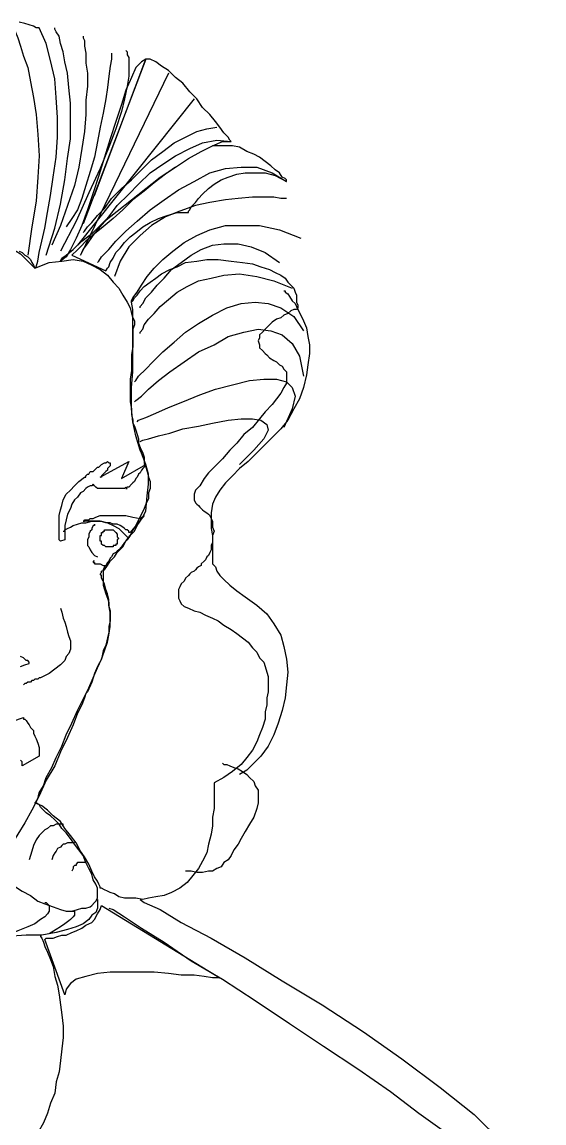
# Model space of a CAD drawing. Extents: x 137.56 to 138.39, y 55.88 to 57.64.
# Drawn here: x 138.0968 to 138.2364, y 57.335 to 57.6295 of the extents above; entities that cross this region are included whole.
import ezdxf

# ---------------------------------------------------------------- set-up
doc = ezdxf.new("R2010")
doc.units = 0
doc.layers.get('0').update_dxf_attribs({"linetype": 'CONTINUOUS'})

msp = doc.modelspace()

# ---------------------------------------------------------------- linework, layer by layer
at = {"linetype": 'CONTINUOUS'}
for points in [[(138.09372, 57.62951), (138.09372, 57.62912), (138.09409, 57.62837), (138.09485, 57.62722), (138.09562, 57.62532), (138.09638, 57.62304), (138.09713, 57.62038), (138.09828, 57.61734), (138.09903, 57.61353), (138.09979, 57.60934), (138.10056, 57.60477), (138.10095, 57.59946), (138.10132, 57.59374), (138.10095, 57.58803), (138.10056, 57.58156), (138.09942, 57.57472), (138.09828, 57.56711)], [(138.10018, 57.56368), (138.10056, 57.56406), (138.10095, 57.56558), (138.10132, 57.56786), (138.10209, 57.57091), (138.10285, 57.57433), (138.1036, 57.57852), (138.10436, 57.58309), (138.10513, 57.58803), (138.10589, 57.59336), (138.10626, 57.59869), (138.10626, 57.60401), (138.10589, 57.60934), (138.1055, 57.6143), (138.10436, 57.61924), (138.10322, 57.6238), (138.10132, 57.62798), (138.10095, 57.62798), (138.10056, 57.62798), (138.09979, 57.62837), (138.09866, 57.62875), (138.09752, 57.62912), (138.09599, 57.62951)], [(138.10322, 57.56711), (138.1055, 57.57433), (138.10703, 57.5808), (138.10817, 57.58727), (138.10893, 57.59299), (138.10969, 57.5983), (138.10969, 57.60326), (138.10969, 57.60783), (138.10932, 57.612), (138.10893, 57.61581), (138.10817, 57.61885), (138.10779, 57.62151), (138.10703, 57.6238), (138.10665, 57.62571), (138.10589, 57.62684), (138.1055, 57.62761), (138.1055, 57.62798)], [(138.11312, 57.62571), (138.11312, 57.62532), (138.1135, 57.62457), (138.1135, 57.62304), (138.11387, 57.62114), (138.11387, 57.61847), (138.11426, 57.61581), (138.11426, 57.61238), (138.11387, 57.60858), (138.11387, 57.60477), (138.1135, 57.6002), (138.11273, 57.59564), (138.11197, 57.5907), (138.11083, 57.58575), (138.10893, 57.58042), (138.10703, 57.57509), (138.10475, 57.56978)], [(138.12453, 57.6219), (138.12491, 57.62151), (138.12491, 57.62075), (138.1253, 57.62), (138.1253, 57.61885), (138.1253, 57.61695), (138.1253, 57.61504), (138.12491, 57.61238), (138.12416, 57.60896), (138.12339, 57.60554), (138.12187, 57.60097), (138.11997, 57.59603), (138.11769, 57.59032), (138.11463, 57.58385), (138.11122, 57.57625), (138.10703, 57.56825)], [(138.12073, 57.62114), (138.12073, 57.62075), (138.12073, 57.61961), (138.12034, 57.61771), (138.11997, 57.61504), (138.11959, 57.612), (138.1192, 57.60896), (138.11844, 57.60516), (138.11769, 57.60136), (138.11693, 57.59754), (138.11616, 57.59336), (138.11502, 57.58956), (138.11387, 57.58575), (138.11273, 57.58233), (138.11159, 57.57929), (138.11007, 57.57699), (138.10856, 57.57472)], [(138.15268, 57.59754), (138.15231, 57.59793), (138.15192, 57.59869), (138.15078, 57.59983), (138.14965, 57.60136), (138.14851, 57.60287), (138.14698, 57.60477), (138.14508, 57.60667), (138.14355, 57.60896), (138.14165, 57.61087), (138.13975, 57.61314), (138.13785, 57.61467), (138.13594, 57.61657), (138.13404, 57.61771), (138.13253, 57.61885), (138.131, 57.61961), (138.12986, 57.61961), (138.12871, 57.61885), (138.1272, 57.61734), (138.12606, 57.61467), (138.12453, 57.61124), (138.12339, 57.60744), (138.12187, 57.60287), (138.12034, 57.5983), (138.11883, 57.59336), (138.1173, 57.58842), (138.11577, 57.58385), (138.11426, 57.57929), (138.11273, 57.57509), (138.11122, 57.57168), (138.10969, 57.56862), (138.10856, 57.56672), (138.10703, 57.56558), (138.1074, 57.56635), (138.10856, 57.56711), (138.11046, 57.56862), (138.11273, 57.57091), (138.11577, 57.57319), (138.11883, 57.57625), (138.12224, 57.5789), (138.12606, 57.58195), (138.12986, 57.58499), (138.13367, 57.58803), (138.13785, 57.5907), (138.14127, 57.59299), (138.1447, 57.59489), (138.14774, 57.5964), (138.15041, 57.59754), (138.15268, 57.59754)], [(138.11616, 57.58309), (138.12986, 57.61961), (138.11312, 57.57548)], [(138.13594, 57.61581), (138.11236, 57.56711)], [(138.1428, 57.60896), (138.11159, 57.56978)], [(138.11312, 57.57319), (138.1135, 57.57358), (138.11426, 57.57472), (138.1154, 57.57586), (138.11693, 57.57776), (138.11883, 57.57966), (138.12073, 57.58233), (138.12339, 57.58499), (138.12606, 57.58727), (138.12871, 57.58993), (138.13138, 57.5926), (138.13443, 57.59489), (138.13747, 57.59716), (138.14051, 57.59869), (138.14355, 57.6002), (138.14622, 57.60097), (138.14888, 57.60136)], [(138.11236, 57.56711), (138.11273, 57.56786), (138.11312, 57.56862), (138.11426, 57.57015), (138.11577, 57.57243), (138.11769, 57.57472), (138.11997, 57.57738), (138.12224, 57.58042), (138.1253, 57.58346), (138.12796, 57.58613), (138.131, 57.58917), (138.13443, 57.59146), (138.13785, 57.59374), (138.14165, 57.59564), (138.14508, 57.59716), (138.14888, 57.59793), (138.15268, 57.59754)], [(138.13785, 57.5907), (138.13518, 57.58879), (138.13214, 57.58652), (138.12947, 57.58423), (138.12643, 57.58195), (138.12377, 57.57929), (138.1211, 57.57699), (138.11844, 57.57472), (138.11616, 57.57282), (138.11387, 57.57091), (138.11236, 57.56939), (138.11122, 57.56825), (138.11046, 57.56749), (138.11007, 57.56711), (138.1192, 57.56292), (138.1192, 57.56292), (138.11959, 57.56368), (138.11997, 57.56406), (138.12034, 57.56521), (138.1211, 57.56635), (138.12187, 57.56786), (138.12301, 57.56901), (138.12416, 57.57053), (138.12567, 57.57205), (138.1272, 57.57319), (138.1291, 57.57472), (138.131, 57.57586), (138.13328, 57.57699), (138.13557, 57.57776), (138.13823, 57.57852), (138.14127, 57.57852), (138.14127, 57.5789), (138.14165, 57.57929), (138.14204, 57.58005), (138.14318, 57.58119), (138.14394, 57.58233), (138.14508, 57.58346), (138.14661, 57.58499), (138.14812, 57.58613), (138.15002, 57.58727), (138.15192, 57.58803), (138.15421, 57.58879), (138.15649, 57.58917), (138.15878, 57.58917), (138.16182, 57.58917), (138.16448, 57.58842), (138.16752, 57.58689), (138.16752, 57.58727), (138.16715, 57.58766), (138.16639, 57.58803), (138.16562, 57.58917), (138.16448, 57.58993), (138.16335, 57.59107), (138.16182, 57.59222), (138.16029, 57.59336), (138.15878, 57.59412), (138.15688, 57.59489), (138.15498, 57.59603), (138.15307, 57.5964), (138.15078, 57.5964), (138.14888, 57.5964), (138.14774, 57.5964), (138.14774, 57.5964)], [(138.11693, 57.56521), (138.1173, 57.56558), (138.11806, 57.56672), (138.11997, 57.56862), (138.12187, 57.57091), (138.12453, 57.57358), (138.12757, 57.57625), (138.131, 57.57929), (138.13481, 57.58195), (138.13861, 57.58462), (138.1428, 57.58689), (138.14698, 57.58917), (138.15117, 57.59032), (138.15535, 57.5907), (138.15954, 57.5907), (138.16372, 57.58917), (138.16752, 57.58689)], [(138.16752, 57.58233), (138.16715, 57.58233), (138.16601, 57.58233), (138.16411, 57.5827), (138.16145, 57.5827), (138.15839, 57.5827), (138.15459, 57.58233), (138.15117, 57.58195), (138.14698, 57.58119), (138.14318, 57.58042), (138.139, 57.5789), (138.13518, 57.57738), (138.13138, 57.57509), (138.12834, 57.57243), (138.1253, 57.56939), (138.12301, 57.56558), (138.12149, 57.56141)], [(138.12606, 57.55455), (138.12606, 57.55494), (138.12643, 57.55569), (138.12757, 57.55721), (138.12871, 57.55911), (138.13024, 57.56141), (138.13214, 57.56368), (138.13443, 57.56596), (138.13708, 57.56825), (138.14014, 57.57053), (138.14355, 57.57243), (138.14698, 57.57395), (138.15117, 57.57509), (138.15574, 57.57509), (138.16029, 57.57509), (138.16562, 57.57395), (138.17133, 57.57168)], [(138.08229, 57.56445), (138.08344, 57.56672), (138.08496, 57.56825), (138.08648, 57.56939), (138.08801, 57.56978), (138.08952, 57.57015), (138.09105, 57.57015), (138.09256, 57.56978), (138.09372, 57.56901), (138.09523, 57.56825), (138.09638, 57.56749), (138.09752, 57.56635), (138.09828, 57.56558), (138.09903, 57.56482), (138.09979, 57.56406), (138.10018, 57.56368), (138.10018, 57.56368)], [(138.09599, 57.56825), (138.09676, 57.56786), (138.09752, 57.56711), (138.09828, 57.56672), (138.09903, 57.56596), (138.09942, 57.56521), (138.09979, 57.56445), (138.10018, 57.56368)], [(138.12834, 57.55302), (138.12834, 57.55341), (138.1291, 57.55417), (138.12986, 57.55569), (138.13138, 57.55721), (138.1329, 57.55911), (138.13481, 57.56102), (138.13671, 57.56331), (138.13937, 57.56521), (138.14204, 57.56711), (138.1447, 57.56862), (138.14774, 57.56978), (138.15078, 57.57015), (138.15459, 57.57015), (138.15802, 57.56939), (138.16182, 57.56786), (138.16562, 57.56521)], [(138.10018, 57.56368), (138.10399, 57.56521), (138.1074, 57.56558), (138.11046, 57.56596), (138.11312, 57.56558), (138.1154, 57.56445), (138.11769, 57.56331), (138.11959, 57.56178), (138.1211, 57.55988), (138.12263, 57.55835), (138.12377, 57.55645), (138.12491, 57.55455), (138.12567, 57.55302), (138.12606, 57.55151), (138.12643, 57.55037), (138.12681, 57.54961), (138.12681, 57.54922)], [(138.12606, 57.55455), (138.12606, 57.55455), (138.12643, 57.55494), (138.12681, 57.55569), (138.12757, 57.55645), (138.12834, 57.55759), (138.12947, 57.55874), (138.131, 57.55988), (138.13253, 57.56102), (138.13404, 57.56215), (138.13633, 57.56331), (138.13823, 57.56406), (138.14051, 57.56521), (138.14355, 57.56558), (138.14622, 57.56596), (138.14927, 57.56596), (138.15268, 57.56558), (138.15574, 57.56521), (138.15839, 57.56482), (138.16068, 57.56406), (138.16296, 57.56331), (138.16448, 57.56254), (138.16601, 57.56178), (138.16715, 57.56102), (138.16791, 57.55988), (138.16866, 57.55911), (138.16943, 57.55835), (138.16982, 57.55721), (138.17019, 57.55645), (138.17019, 57.55531), (138.17019, 57.55455), (138.17058, 57.55378), (138.17058, 57.55302), (138.17058, 57.55302), (138.17019, 57.55265), (138.16943, 57.55265), (138.16866, 57.55227), (138.16791, 57.55151), (138.16676, 57.55112), (138.16601, 57.55037), (138.16486, 57.54998), (138.16372, 57.54922), (138.16296, 57.54847), (138.16182, 57.54731), (138.16106, 57.54657), (138.16029, 57.5458), (138.16029, 57.54504), (138.15992, 57.54427), (138.16029, 57.54314), (138.16029, 57.54237), (138.16106, 57.54161), (138.16182, 57.54085), (138.16221, 57.54047), (138.16296, 57.53971), (138.16411, 57.53894), (138.16486, 57.53857), (138.16562, 57.53781), (138.16639, 57.53743), (138.16676, 57.53667), (138.16752, 57.5359), (138.16752, 57.53477), (138.16752, 57.534), (138.16752, 57.53286), (138.16676, 57.53173), (138.16601, 57.5302), (138.16486, 57.52867), (138.16372, 57.52716), (138.16182, 57.52526), (138.16029, 57.52336), (138.15839, 57.52106), (138.15611, 57.51916), (138.15421, 57.51689), (138.15231, 57.51497), (138.15041, 57.51269), (138.14851, 57.51079), (138.14661, 57.50889), (138.14545, 57.50736), (138.14431, 57.50546), (138.14318, 57.50432), (138.1428, 57.50318), (138.1428, 57.50205), (138.1428, 57.50166), (138.14318, 57.50089), (138.14355, 57.50052), (138.14394, 57.50014), (138.14431, 57.49976), (138.1447, 57.49938), (138.14508, 57.49899), (138.14545, 57.49862), (138.14622, 57.49823), (138.14661, 57.49785), (138.14698, 57.49748), (138.14737, 57.49672), (138.14774, 57.49595), (138.14774, 57.49519), (138.14774, 57.49442), (138.14812, 57.49329), (138.14774, 57.49215), (138.14774, 57.49101), (138.14774, 57.49025), (138.14737, 57.48948), (138.14737, 57.48835), (138.14698, 57.48758), (138.14661, 57.48682), (138.14622, 57.48644), (138.14584, 57.48568), (138.14545, 57.48531), (138.1447, 57.48454), (138.1447, 57.48415), (138.14394, 57.48378), (138.14355, 57.48339), (138.14318, 57.48301), (138.1428, 57.48264), (138.14204, 57.48225), (138.14165, 57.48188), (138.14127, 57.48149), (138.14051, 57.48074), (138.14014, 57.47997), (138.13937, 57.47921), (138.139, 57.47845), (138.13861, 57.47768), (138.13861, 57.47692), (138.13861, 57.47617), (138.13861, 57.47541), (138.139, 57.47464), (138.13937, 57.47388), (138.14014, 57.47312), (138.14127, 57.47274), (138.1428, 57.47198), (138.14431, 57.4716), (138.14584, 57.47084), (138.14774, 57.47008), (138.14927, 57.46931), (138.15078, 57.46817), (138.15268, 57.46704), (138.15421, 57.4659), (138.15574, 57.46475), (138.15725, 57.46361), (138.15839, 57.46209), (138.15954, 57.46094), (138.16029, 57.45943), (138.16145, 57.45828), (138.16182, 57.45714), (138.16221, 57.45563), (138.16258, 57.45447), (138.16258, 57.45333), (138.16258, 57.4522), (138.16258, 57.45029), (138.16221, 57.44877), (138.16221, 57.44687), (138.16182, 57.44496), (138.16182, 57.44306), (138.16106, 57.44079), (138.16029, 57.43887), (138.15954, 57.43697), (138.15839, 57.43469), (138.15688, 57.43279), (138.15535, 57.43089), (138.15307, 57.42899), (138.15078, 57.42746), (138.14812, 57.42595), (138.14812, 57.42556), (138.14812, 57.42518), (138.14812, 57.42404), (138.14812, 57.42252), (138.14812, 57.42062), (138.14812, 57.41909), (138.14774, 57.41681), (138.14774, 57.41452), (138.14737, 57.41224), (138.14661, 57.40958), (138.14622, 57.40729), (138.14508, 57.40501), (138.14394, 57.40311), (138.14241, 57.40121), (138.1409, 57.39931), (138.139, 57.39778), (138.13671, 57.39664), (138.13481, 57.39588), (138.13253, 57.3955), (138.13061, 57.39511), (138.1291, 57.39474), (138.1272, 57.39511), (138.12567, 57.39511), (138.12416, 57.39511), (138.12263, 57.3955), (138.12149, 57.39627), (138.12034, 57.39664), (138.11959, 57.39702), (138.11883, 57.3974), (138.11806, 57.39778), (138.11769, 57.39778), (138.11769, 57.39817), (138.1173, 57.39892), (138.11693, 57.39968), (138.11616, 57.40082), (138.1154, 57.40235), (138.11463, 57.40425), (138.1135, 57.40615), (138.11236, 57.40768), (138.11122, 57.40995), (138.10969, 57.41186), (138.10817, 57.41376), (138.10703, 57.41566), (138.10513, 57.41719), (138.1036, 57.41871), (138.10209, 57.41985), (138.10018, 57.42062), (138.10056, 57.42099), (138.10095, 57.42175), (138.10132, 57.42328), (138.10246, 57.42518), (138.10322, 57.42746), (138.10475, 57.43012), (138.10589, 57.43279), (138.1074, 57.43583), (138.10856, 57.43887), (138.11007, 57.44192), (138.11159, 57.44534), (138.11312, 57.44839), (138.11463, 57.45143), (138.11577, 57.4541), (138.11693, 57.45676), (138.11806, 57.45904), (138.11883, 57.46133), (138.11959, 57.46361), (138.11997, 57.46551), (138.12034, 57.4678), (138.12034, 57.4697), (138.12034, 57.4716), (138.11997, 57.47351), (138.11997, 57.47502), (138.11959, 57.47655), (138.1192, 57.47768), (138.11883, 57.47921), (138.11844, 57.47997), (138.11806, 57.48074), (138.11806, 57.48149), (138.11769, 57.48188), (138.11769, 57.48188), (138.11806, 57.48225), (138.11806, 57.48264), (138.11883, 57.48301), (138.11959, 57.48415), (138.12034, 57.48531), (138.12149, 57.48644), (138.12224, 57.48758), (138.12377, 57.48911), (138.12453, 57.49062), (138.12567, 57.49215), (138.12681, 57.49329), (138.12757, 57.49481), (138.12834, 57.49595), (138.1291, 57.49709), (138.12947, 57.49785), (138.12986, 57.49862), (138.13024, 57.5028), (138.13061, 57.50585), (138.13061, 57.50852), (138.12986, 57.51117), (138.12871, 57.51422), (138.12834, 57.51497), (138.1272, 57.51879), (138.12643, 57.52259), (138.12606, 57.52601), (138.12606, 57.52867), (138.12606, 57.5302), (138.12606, 57.5302), (138.12606, 57.53173), (138.12643, 57.5359), (138.12643, 57.54124), (138.12643, 57.54731), (138.12643, 57.55265), (138.12606, 57.55455)], [(138.12834, 57.54618), (138.12834, 57.54657), (138.1291, 57.54731), (138.12947, 57.54847), (138.13061, 57.54998), (138.13214, 57.55151), (138.13367, 57.55341), (138.13594, 57.55531), (138.13823, 57.55721), (138.1409, 57.55874), (138.14394, 57.56025), (138.14737, 57.56102), (138.15078, 57.56178), (138.15498, 57.56215), (138.15954, 57.56141), (138.16411, 57.56025), (138.16905, 57.55835)], [(138.16676, 57.55759), (138.16715, 57.55759), (138.16715, 57.55721), (138.16791, 57.55684), (138.16829, 57.55607), (138.16905, 57.55494), (138.16982, 57.55417), (138.17058, 57.55265), (138.17133, 57.55112), (138.17209, 57.54961), (138.17286, 57.5477), (138.17323, 57.54541), (138.17362, 57.54314), (138.17362, 57.54085), (138.17323, 57.53781), (138.17286, 57.53514), (138.17209, 57.53173)], [(138.12681, 57.53324), (138.1272, 57.53363), (138.12796, 57.53477), (138.12986, 57.53667), (138.13177, 57.53857), (138.13443, 57.54124), (138.13747, 57.5439), (138.14051, 57.54657), (138.14394, 57.54884), (138.14774, 57.55112), (138.15155, 57.55302), (138.15535, 57.55417), (138.15915, 57.55455), (138.16258, 57.55417), (138.16601, 57.55302), (138.16943, 57.55074), (138.17209, 57.54694)], [(138.12681, 57.54922), (138.12681, 57.54922), (138.12681, 57.54847), (138.12643, 57.54731), (138.12643, 57.54618), (138.12643, 57.54427), (138.12643, 57.54275), (138.12606, 57.54047), (138.12606, 57.53857), (138.12606, 57.53628), (138.12567, 57.534), (138.12567, 57.53173), (138.12567, 57.52981), (138.12567, 57.52791), (138.12606, 57.52601), (138.12606, 57.52449), (138.12643, 57.52297)], [(138.12681, 57.52791), (138.1272, 57.5283), (138.12871, 57.52944), (138.13061, 57.53134), (138.13328, 57.53363), (138.13633, 57.5359), (138.14014, 57.53857), (138.14394, 57.54124), (138.14812, 57.54314), (138.15192, 57.54541), (138.15611, 57.54657), (138.15992, 57.54731), (138.16335, 57.54694), (138.16639, 57.5458), (138.16905, 57.54351), (138.17095, 57.5401), (138.17209, 57.53477)], [(138.12757, 57.52259), (138.12796, 57.52297), (138.12986, 57.52373), (138.13253, 57.52487), (138.13594, 57.5264), (138.13975, 57.52791), (138.14431, 57.52981), (138.14851, 57.53134), (138.15307, 57.53247), (138.15764, 57.53363), (138.16145, 57.534), (138.16486, 57.534), (138.16752, 57.53324), (138.16905, 57.53173), (138.16982, 57.52944), (138.16905, 57.52601), (138.16676, 57.52106)], [(138.17209, 57.53173), (138.17095, 57.52867), (138.16943, 57.52601), (138.16791, 57.52297), (138.16601, 57.52069), (138.16372, 57.5184), (138.16145, 57.51612), (138.15915, 57.51383), (138.15725, 57.51193), (138.15498, 57.51003), (138.15307, 57.50813), (138.15117, 57.50622), (138.14965, 57.50432), (138.14851, 57.50242), (138.14774, 57.50052), (138.14737, 57.49823), (138.14737, 57.49633)], [(138.12643, 57.52297), (138.12643, 57.52297), (138.12643, 57.52259), (138.12643, 57.5222), (138.12681, 57.52144), (138.1272, 57.5203), (138.12757, 57.51916), (138.12796, 57.51802), (138.12796, 57.51689), (138.12834, 57.51573), (138.1291, 57.51422), (138.12947, 57.51307), (138.12947, 57.51156), (138.12986, 57.51042), (138.13024, 57.50926), (138.13061, 57.50775), (138.131, 57.5066)], [(138.12834, 57.51726), (138.1291, 57.51764), (138.13061, 57.51802), (138.13328, 57.51879), (138.13633, 57.51954), (138.13975, 57.52069), (138.14394, 57.52144), (138.14774, 57.5222), (138.15192, 57.52297), (138.15535, 57.52336), (138.15839, 57.52336), (138.16068, 57.52297), (138.16221, 57.52183), (138.16258, 57.5203), (138.16145, 57.51802), (138.15878, 57.51497), (138.15498, 57.51117)], [(138.1135, 57.50775), (138.1135, 57.50775), (138.11387, 57.50775), (138.11387, 57.50813), (138.11426, 57.50852), (138.11463, 57.50852), (138.11502, 57.50926), (138.11577, 57.50926), (138.11616, 57.50965), (138.11693, 57.51042), (138.1173, 57.51042), (138.11769, 57.51079), (138.11806, 57.51117), (138.11883, 57.51156), (138.1192, 57.51156), (138.11959, 57.51193), (138.11997, 57.51156), (138.11997, 57.51156), (138.12034, 57.51156), (138.12034, 57.51117), (138.12034, 57.51079), (138.11997, 57.51042), (138.11997, 57.51042), (138.11959, 57.51003), (138.11959, 57.50965), (138.1192, 57.50926), (138.11883, 57.50889), (138.11844, 57.50852), (138.11806, 57.50813), (138.11806, 57.50775), (138.11806, 57.50775), (138.11769, 57.50775), (138.11769, 57.50775), (138.1253, 57.51193), (138.12339, 57.50736), (138.12986, 57.51117), (138.12947, 57.51117), (138.12947, 57.51117), (138.12947, 57.51079), (138.12947, 57.51042), (138.1291, 57.51003), (138.12871, 57.50965), (138.12834, 57.50889), (138.12796, 57.50852), (138.12757, 57.50775), (138.1272, 57.50736), (138.12681, 57.5066), (138.12643, 57.50622), (138.12606, 57.50585), (138.1253, 57.50509), (138.12491, 57.50509), (138.12453, 57.5047), (138.12491, 57.5047), (138.12453, 57.50509), (138.12416, 57.5047), (138.12339, 57.5047), (138.12263, 57.5047), (138.12187, 57.5047), (138.1211, 57.5047), (138.12034, 57.5047), (138.11959, 57.5047), (138.11844, 57.5047), (138.11769, 57.5047), (138.11693, 57.5047), (138.11654, 57.50509), (138.11616, 57.50546), (138.11577, 57.50585), (138.11577, 57.50585), (138.1154, 57.50546), (138.11502, 57.50546), (138.11426, 57.50509), (138.11387, 57.5047), (138.11312, 57.50395), (138.11236, 57.50356), (138.11159, 57.50242), (138.11083, 57.50166), (138.11007, 57.50052), (138.10969, 57.49938), (138.10893, 57.49785), (138.10856, 57.49633), (138.10817, 57.49481), (138.10817, 57.49291), (138.10817, 57.49101), (138.10703, 57.49062), (138.10665, 57.49101), (138.10665, 57.49101), (138.10665, 57.49176), (138.10665, 57.49252), (138.10665, 57.49368), (138.10665, 57.49481), (138.10665, 57.49595), (138.10665, 57.49748), (138.10703, 57.49899), (138.1074, 57.50014), (138.10779, 57.50166), (138.10856, 57.50318), (138.10969, 57.50432), (138.11083, 57.50546), (138.11197, 57.5066), (138.1135, 57.50775)], [(138.131, 57.5066), (138.131, 57.50585), (138.131, 57.5047), (138.13061, 57.50356), (138.13061, 57.50205), (138.12986, 57.50052), (138.12947, 57.49938), (138.12871, 57.49785), (138.12796, 57.49633), (138.1272, 57.49481), (138.12643, 57.49368), (138.12567, 57.49215), (138.12491, 57.49101), (138.12416, 57.49025), (138.12339, 57.48911), (138.12263, 57.48835), (138.12224, 57.48796)], [(138.12947, 57.49748), (138.12567, 57.49291), (138.12567, 57.49291), (138.1253, 57.49291), (138.1253, 57.49329), (138.12491, 57.49368), (138.12453, 57.49368), (138.12416, 57.49405), (138.12377, 57.49442), (138.12301, 57.49481), (138.12224, 57.49519), (138.1211, 57.49519), (138.12034, 57.49558), (138.1192, 57.49558), (138.11769, 57.49595), (138.11654, 57.49595), (138.11502, 57.49595), (138.11312, 57.49595), (138.11312, 57.49595), (138.1135, 57.49595), (138.1135, 57.49633), (138.11387, 57.49633), (138.11463, 57.49633), (138.11502, 57.49672), (138.11577, 57.49672), (138.11654, 57.49709), (138.11769, 57.49748), (138.11883, 57.49748), (138.11997, 57.49748), (138.1211, 57.49748), (138.12263, 57.49748), (138.12453, 57.49748), (138.12643, 57.49709), (138.12834, 57.49672), (138.12947, 57.49748)], [(138.10779, 57.49329), (138.10817, 57.49329), (138.10817, 57.49368), (138.10893, 57.49405), (138.10969, 57.49442), (138.11046, 57.49481), (138.11159, 57.49519), (138.11273, 57.49558), (138.11387, 57.49558), (138.1154, 57.49595), (138.11693, 57.49595), (138.11806, 57.49595), (138.11959, 57.49558), (138.1211, 57.49481), (138.12263, 57.49405), (138.12377, 57.49291), (138.1253, 57.49138)], [(138.11616, 57.49519), (138.11616, 57.49519), (138.11616, 57.49481), (138.11577, 57.49481), (138.1154, 57.49405), (138.1154, 57.49368), (138.11502, 57.49329), (138.11463, 57.49252), (138.11463, 57.49176), (138.11426, 57.49101), (138.11426, 57.49025), (138.11426, 57.48948), (138.11463, 57.48911), (138.11502, 57.48835), (138.1154, 57.48758), (138.11616, 57.48682), (138.11693, 57.48644)], [(138.14737, 57.49633), (138.14737, 57.49405), (138.14774, 57.49215), (138.14774, 57.49062), (138.14774, 57.48911), (138.14774, 57.48796), (138.14774, 57.48682), (138.14774, 57.48568), (138.14774, 57.48454), (138.14851, 57.48378), (138.14888, 57.48264), (138.14965, 57.48149), (138.15078, 57.48035), (138.15231, 57.47884), (138.15421, 57.47731), (138.15649, 57.47578), (138.15954, 57.47351)], [(138.11997, 57.49368), (138.12034, 57.49368), (138.12073, 57.49368), (138.12073, 57.49368), (138.1211, 57.49368), (138.1211, 57.49368), (138.12149, 57.49329), (138.12149, 57.49329), (138.12187, 57.49291), (138.12187, 57.49291), (138.12224, 57.49252), (138.12224, 57.49252), (138.12224, 57.49215), (138.12224, 57.49215), (138.12224, 57.49176), (138.12224, 57.49176), (138.12263, 57.49138), (138.12224, 57.49101), (138.12224, 57.49101), (138.12224, 57.49062), (138.12224, 57.49062), (138.12224, 57.49025), (138.12224, 57.48986), (138.12187, 57.48986), (138.12187, 57.48948), (138.12149, 57.48948), (138.12149, 57.48948), (138.1211, 57.48948), (138.1211, 57.48911), (138.12073, 57.48911), (138.12073, 57.48911), (138.12034, 57.48911), (138.11997, 57.48911), (138.11959, 57.48911), (138.11959, 57.48911), (138.11959, 57.48911), (138.1192, 57.48911), (138.11883, 57.48948), (138.11883, 57.48948), (138.11844, 57.48948), (138.11844, 57.48948), (138.11806, 57.48986), (138.11806, 57.48986), (138.11806, 57.49025), (138.11806, 57.49062), (138.11769, 57.49062), (138.11769, 57.49101), (138.11769, 57.49101), (138.11769, 57.49138), (138.11769, 57.49176), (138.11769, 57.49176), (138.11769, 57.49215), (138.11806, 57.49215), (138.11806, 57.49252), (138.11806, 57.49252), (138.11806, 57.49291), (138.11844, 57.49291), (138.11844, 57.49329), (138.11883, 57.49329), (138.11883, 57.49368), (138.1192, 57.49368), (138.11959, 57.49368), (138.11959, 57.49368), (138.11959, 57.49368), (138.11997, 57.49368)], [(138.12224, 57.48796), (138.12187, 57.48758), (138.1211, 57.48721), (138.12073, 57.48644), (138.12034, 57.48605), (138.11997, 57.48531), (138.11959, 57.48492), (138.1192, 57.48415), (138.11883, 57.48378), (138.11844, 57.48301), (138.11844, 57.48225), (138.11844, 57.48111), (138.11844, 57.48035), (138.11844, 57.47958), (138.11844, 57.47884), (138.11883, 57.47768), (138.1192, 57.47655)], [(138.11616, 57.48531), (138.11616, 57.48531), (138.11616, 57.48531), (138.11577, 57.48531), (138.11577, 57.48531), (138.11577, 57.48492), (138.11577, 57.48492), (138.11577, 57.48492), (138.11577, 57.48492), (138.11616, 57.48492), (138.11616, 57.48454), (138.11654, 57.48454), (138.1173, 57.48454), (138.11769, 57.48454), (138.11844, 57.48415), (138.11959, 57.48415)], [(138.1192, 57.47655), (138.11959, 57.47541), (138.11997, 57.47427), (138.11997, 57.47312), (138.12034, 57.47198), (138.12034, 57.47084), (138.12034, 57.46931), (138.11997, 57.4678), (138.11997, 57.46627), (138.11959, 57.46475), (138.1192, 57.46284), (138.11844, 57.46133), (138.11806, 57.45904), (138.11693, 57.45714), (138.11616, 57.45524), (138.1154, 57.45296), (138.11426, 57.45029)], [(138.10703, 57.47274), (138.1074, 57.4716), (138.10779, 57.47008), (138.10817, 57.46894), (138.10856, 57.4678), (138.10893, 57.46627), (138.10932, 57.46513), (138.10969, 57.464), (138.10969, 57.46284), (138.10969, 57.46171), (138.10932, 57.46057), (138.10856, 57.4598), (138.10817, 57.45867), (138.10703, 57.45753), (138.1055, 57.45637), (138.10399, 57.45524), (138.1017, 57.4541)], [(138.15954, 57.47351), (138.16221, 57.47121), (138.16411, 57.46855), (138.16601, 57.46551), (138.16676, 57.46247), (138.16752, 57.45904), (138.16791, 57.45563), (138.16752, 57.4522), (138.16715, 57.44877), (138.16639, 57.44534), (138.16525, 57.44192), (138.16411, 57.43887), (138.16258, 57.43583), (138.16068, 57.43316), (138.15878, 57.43126), (138.15688, 57.42936), (138.15498, 57.42822)], [(138.09866, 57.4579), (138.09866, 57.45828), (138.09866, 57.45828), (138.09828, 57.45867), (138.09789, 57.45867), (138.09752, 57.45904), (138.09713, 57.45943), (138.09638, 57.4598)], [(138.09638, 57.45714), (138.09752, 57.45753), (138.09866, 57.4579)], [(138.1017, 57.4541), (138.1017, 57.4541), (138.1017, 57.4541), (138.10132, 57.4541), (138.10132, 57.4541), (138.10095, 57.45371), (138.10056, 57.45371), (138.10018, 57.45371), (138.09979, 57.45333), (138.09942, 57.45333), (138.09903, 57.45296), (138.09828, 57.45296), (138.09828, 57.45296), (138.09789, 57.45257), (138.09752, 57.45257), (138.09752, 57.45257), (138.09713, 57.4522)], [(138.11426, 57.45029), (138.11387, 57.44991), (138.1135, 57.44877), (138.11273, 57.44687), (138.11159, 57.44459), (138.11046, 57.44153), (138.10893, 57.43812), (138.10703, 57.43432), (138.1055, 57.4305), (138.10322, 57.4267), (138.10132, 57.42252), (138.09942, 57.41871), (138.09752, 57.41528), (138.09562, 57.41224), (138.09372, 57.4092), (138.09181, 57.40691), (138.09029, 57.40501)], [(138.09142, 57.44153), (138.09713, 57.44344), (138.09713, 57.44344), (138.09713, 57.44306), (138.09752, 57.44306), (138.09789, 57.44269), (138.09828, 57.44192), (138.09866, 57.44153), (138.09903, 57.44079), (138.09979, 57.44002), (138.09979, 57.43926), (138.10018, 57.43849), (138.10056, 57.43773), (138.10095, 57.43659), (138.10132, 57.43546), (138.10132, 57.43432), (138.10132, 57.43316)], [(138.10132, 57.43316), (138.09676, 57.4305), (138.09676, 57.4305), (138.09676, 57.4305), (138.09676, 57.43089), (138.09676, 57.43089), (138.09676, 57.43126), (138.09676, 57.43165), (138.09676, 57.43165), (138.09638, 57.43203)], [(138.15041, 57.43126), (138.15041, 57.43126), (138.15078, 57.43089), (138.15155, 57.43089), (138.15231, 57.4305), (138.15345, 57.43012), (138.15459, 57.42975), (138.15574, 57.42899), (138.15688, 57.42822), (138.15764, 57.42746), (138.15878, 57.42632), (138.15915, 57.42518), (138.15992, 57.42404), (138.15992, 57.42252), (138.15992, 57.42062), (138.15954, 57.41909), (138.15878, 57.41681)], [(138.11387, 57.40464), (138.11312, 57.40654), (138.11197, 57.40805), (138.11083, 57.40958), (138.10969, 57.41111), (138.10856, 57.41262), (138.1074, 57.41376), (138.10665, 57.41491), (138.1055, 57.41605), (138.10436, 57.41719), (138.10322, 57.41795), (138.10246, 57.41871), (138.1017, 57.41948), (138.10132, 57.42023), (138.10056, 57.42062), (138.10018, 57.42062)], [(138.07621, 57.41528), (138.07849, 57.41301), (138.08078, 57.41072), (138.08305, 57.40844), (138.08534, 57.40654), (138.08762, 57.40425), (138.08991, 57.40235), (138.09219, 57.40044), (138.09448, 57.39854), (138.09676, 57.39702), (138.09903, 57.39588), (138.10095, 57.39437), (138.10285, 57.3936), (138.10513, 57.39284), (138.10703, 57.39207), (138.10856, 57.3917), (138.11007, 57.3917)], [(138.15878, 57.41681), (138.15764, 57.41491), (138.15649, 57.41301), (138.15535, 57.41111), (138.15459, 57.40958), (138.15345, 57.40805), (138.15268, 57.40654), (138.15192, 57.40539), (138.15078, 57.40464), (138.15002, 57.40348), (138.14888, 57.40311), (138.14774, 57.40235), (138.14661, 57.40235), (138.14508, 57.40197), (138.14355, 57.40197), (138.14204, 57.40235), (138.14051, 57.40235)], [(138.10779, 57.41452), (138.10779, 57.41491), (138.1074, 57.41491), (138.1074, 57.41491), (138.10703, 57.41491), (138.10626, 57.41491), (138.10589, 57.41491), (138.10513, 57.41452), (138.10436, 57.41452), (138.1036, 57.41376), (138.10285, 57.41338), (138.10209, 57.41262), (138.10132, 57.41186), (138.10056, 57.41072), (138.09979, 57.4092), (138.09942, 57.40768), (138.09866, 57.40539)], [(138.11083, 57.40995), (138.11083, 57.40995), (138.11083, 57.40995), (138.11046, 57.40995), (138.11007, 57.40995), (138.10969, 57.40995), (138.10932, 57.40995), (138.10893, 57.40995), (138.10817, 57.40958), (138.10779, 57.40958), (138.1074, 57.4092), (138.10703, 57.40882), (138.10626, 57.40844), (138.10589, 57.40768), (138.1055, 57.40729), (138.10513, 57.40654), (138.10475, 57.40539)], [(138.11387, 57.40464), (138.11387, 57.40464), (138.11387, 57.40464), (138.1135, 57.40464), (138.1135, 57.40464), (138.11312, 57.40464), (138.11273, 57.40464), (138.11236, 57.40464), (138.11236, 57.40464), (138.11197, 57.40464), (138.11159, 57.40464), (138.11122, 57.40425), (138.11122, 57.40387), (138.11083, 57.40387), (138.11046, 57.40348), (138.11046, 57.40311), (138.11007, 57.40235)], [(138.11007, 57.3917), (138.11159, 57.39207), (138.11273, 57.39245), (138.11387, 57.39245), (138.11502, 57.39284), (138.1154, 57.39321), (138.11616, 57.39398), (138.11654, 57.39437), (138.11693, 57.39511), (138.11693, 57.39588), (138.11693, 57.39664), (138.11693, 57.39778), (138.11654, 57.39892), (138.11577, 57.40007), (138.1154, 57.40158), (138.11463, 57.40311), (138.11387, 57.40464)], [(138.11693, 57.39474), (138.11693, 57.39474), (138.11693, 57.39437), (138.11693, 57.39398), (138.11693, 57.39321), (138.11693, 57.39245), (138.11654, 57.39131), (138.1154, 57.39055), (138.11463, 57.38941), (138.11312, 57.38827), (138.11122, 57.38751), (138.10893, 57.38674), (138.10589, 57.38599), (138.10209, 57.38523), (138.09789, 57.38523), (138.09295, 57.38484), (138.08686, 57.38523)], [(138.12834, 57.39474), (138.12947, 57.39398), (138.13367, 57.39207), (138.13937, 57.38864), (138.14737, 57.38447), (138.15649, 57.37914), (138.16639, 57.37306), (138.17705, 57.36659), (138.18807, 57.35935), (138.19834, 57.35212), (138.20863, 57.34451), (138.21775, 57.33728), (138.22537, 57.32968), (138.23145, 57.32282), (138.23525, 57.31635), (138.23639, 57.31027), (138.23488, 57.30494)], [(138.10285, 57.39398), (138.10285, 57.39398), (138.10322, 57.39398), (138.1036, 57.3936), (138.10399, 57.39321), (138.10399, 57.39284), (138.10399, 57.39245), (138.10399, 57.39207), (138.10399, 57.3917), (138.1036, 57.39094), (138.10285, 57.39017), (138.1017, 57.38941), (138.10018, 57.38827), (138.09828, 57.38751), (138.09562, 57.38637), (138.09295, 57.38523)], [(138.14965, 57.37381), (138.14888, 57.37381), (138.14774, 57.37381), (138.14545, 57.37419), (138.1428, 57.37457), (138.13937, 57.37457), (138.13594, 57.37496), (138.13214, 57.37533), (138.12796, 57.37533), (138.12416, 57.37533), (138.12034, 57.37533), (138.11693, 57.37496), (138.11387, 57.37419), (138.11122, 57.37343), (138.10969, 57.37229), (138.10856, 57.37077), (138.10817, 57.36924), (138.10285, 57.38408), (138.10322, 57.38447), (138.1036, 57.38447), (138.10436, 57.38447), (138.10513, 57.38447), (138.10626, 57.38484), (138.1074, 57.38523), (138.10856, 57.38523), (138.11007, 57.38599), (138.11122, 57.38637), (138.11273, 57.38713), (138.11387, 57.3879), (138.1154, 57.38864), (138.11616, 57.38941), (138.11693, 57.39094), (138.11769, 57.39207), (138.11806, 57.39321), (138.14965, 57.37381)], [(138.11007, 57.3917), (138.11046, 57.3917), (138.11046, 57.3917), (138.11046, 57.3917), (138.11083, 57.3917), (138.11083, 57.39131), (138.11083, 57.39094), (138.11083, 57.39094), (138.11083, 57.39055), (138.11046, 57.39017), (138.10969, 57.38941), (138.10932, 57.38903), (138.10817, 57.38827), (138.10703, 57.38751), (138.10589, 57.38674), (138.10399, 57.38561)], [(138.11997, 57.39245), (138.1211, 57.39207), (138.12416, 57.39017), (138.12871, 57.38713), (138.13481, 57.38333), (138.14204, 57.37837), (138.15041, 57.37343), (138.15915, 57.36773), (138.16829, 57.36163), (138.17742, 57.35555), (138.18656, 57.34946), (138.1953, 57.34338), (138.20291, 57.33766), (138.20977, 57.33272), (138.2151, 57.32815), (138.21928, 57.32434), (138.22155, 57.3213)], [(138.1017, 57.38523), (138.1017, 57.38484), (138.10209, 57.38447), (138.10246, 57.38333), (138.10285, 57.38218), (138.1036, 57.38066), (138.10436, 57.37876), (138.10513, 57.37686), (138.1055, 57.37419), (138.10626, 57.3719), (138.10665, 57.36924), (138.10703, 57.36659), (138.1074, 57.36392), (138.10779, 57.36087), (138.10779, 57.35783), (138.1074, 57.35479), (138.10703, 57.35175)], [(138.10703, 57.35175), (138.10665, 57.34869), (138.10589, 57.34603), (138.1055, 57.34299), (138.10436, 57.34032), (138.1036, 57.33766), (138.10246, 57.33501), (138.10095, 57.33234), (138.09903, 57.33044), (138.09676, 57.32815), (138.09409, 57.32625), (138.09105, 57.32472), (138.08725, 57.32321), (138.08305, 57.32207), (138.07772, 57.32092), (138.07202, 57.32017), (138.06555, 57.31978)]]:
    msp.add_lwpolyline(points, dxfattribs=at)

doc.saveas('drawing.dxf')
